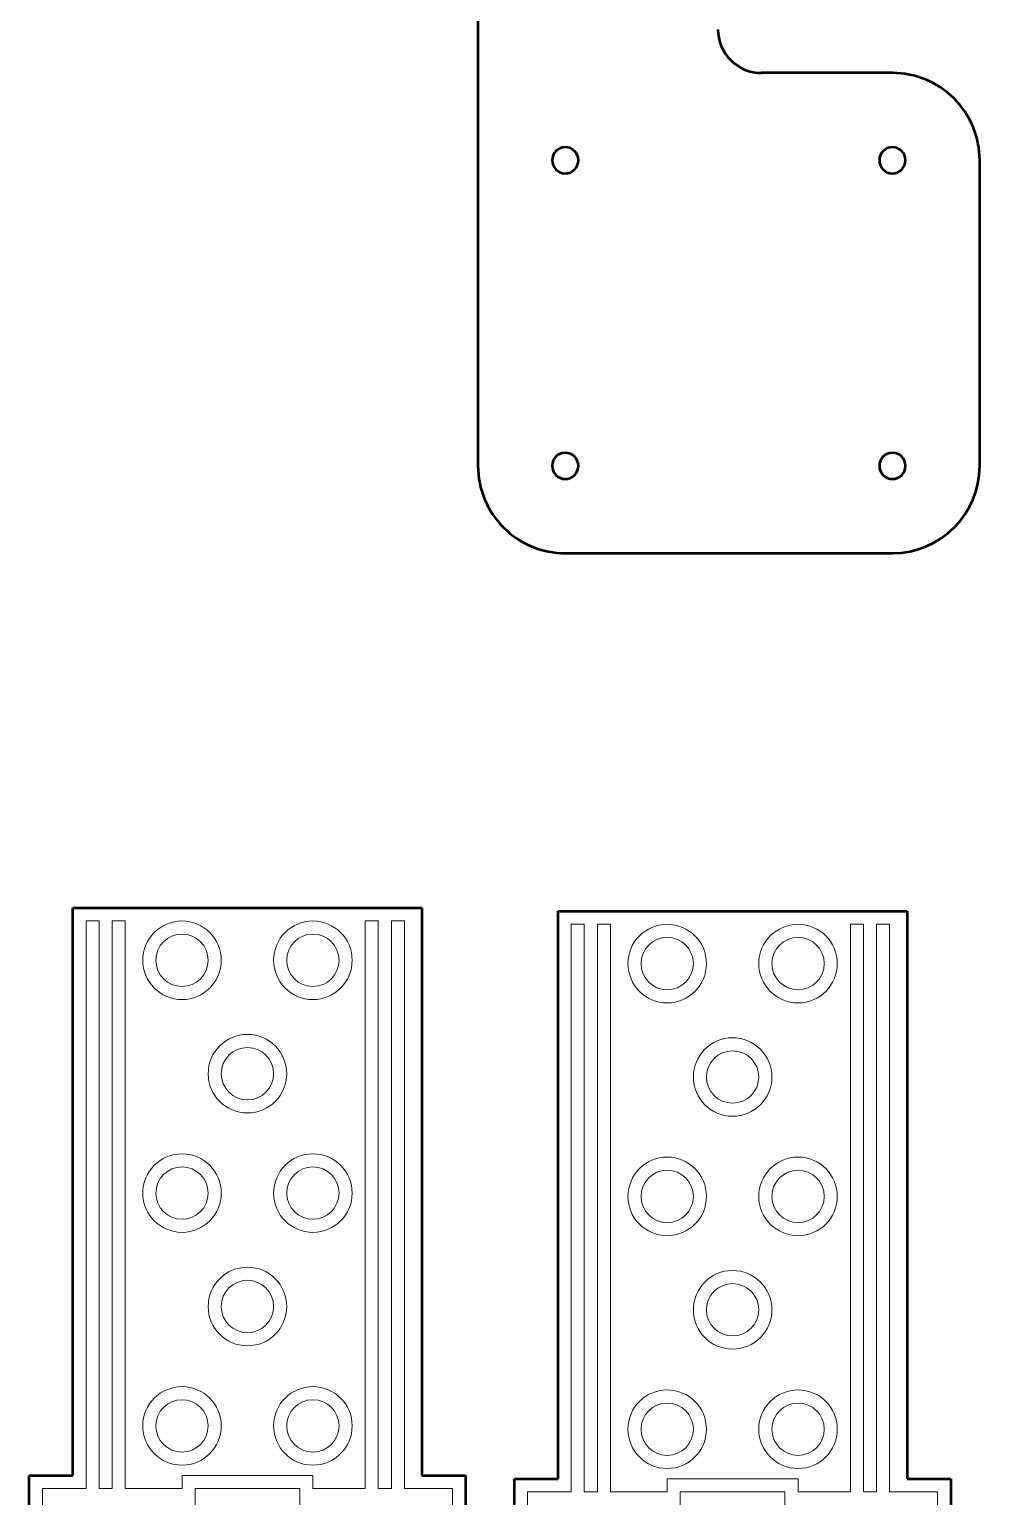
# Model space of a CAD drawing. Header units: millimetres. Extents: x -4457 to 5436, y 521 to 6420.
# Drawn here: x 2042 to 2259.8, y 1270.2 to 1606.3 of the extents above; entities that cross this region are included whole.
import ezdxf

# ---------------------------------------------------------------- set-up
doc = ezdxf.new("R2010")
doc.units = ezdxf.units.MM
doc.header["$MEASUREMENT"] = 0
doc.layers.add('layer 1', color=7, linetype='Continuous')
doc.layers.add('layer 2', color=7, linetype='Continuous')

msp = doc.modelspace()

# ---------------------------------------------------------------- linework, layer by layer
at = {"layer": 'layer 1', "lineweight": 50}
for points in [[(2144.8276, 1834.1387), (2144.8276, 1834.1387), (2144.8276, 1506.332), (2144.8276, 1506.332)], [(2239.8276, 1596.332), (2239.8276, 1596.332), (2209.8276, 1596.332), (2209.8276, 1596.332)], [(2259.8276, 1506.332), (2259.8276, 1506.332), (2259.8276, 1576.332), (2259.8276, 1576.332)], [(2239.8276, 1486.332), (2250.8732, 1486.332), (2259.8275, 1495.2862), (2259.8276, 1506.3318)], [(2164.8276, 1486.332), (2164.8276, 1486.332), (2239.8276, 1486.332), (2239.8276, 1486.332)], [(2051.9773, 1405.059), (2051.9773, 1405.059), (2131.9773, 1405.059), (2131.9773, 1405.059)], [(2051.9773, 1275.059), (2051.9773, 1275.059), (2051.9773, 1405.059), (2051.9773, 1405.059)], [(2131.9773, 1405.059), (2131.9773, 1405.059), (2131.9773, 1275.059), (2131.9773, 1275.059)], [(2163.1939, 1404.2996), (2163.1939, 1404.2996), (2243.1939, 1404.2996), (2243.1939, 1404.2996)], [(2163.1939, 1274.2996), (2163.1939, 1274.2996), (2163.1939, 1404.2996), (2163.1939, 1404.2996)], [(2243.1939, 1404.2996), (2243.1939, 1404.2996), (2243.1939, 1274.2996), (2243.1939, 1274.2996)], [(2041.9773, 1275.059), (2041.9773, 1275.059), (2051.9773, 1275.059), (2051.9773, 1275.059)], [(2041.9773, 1245.059), (2041.9773, 1245.059), (2041.9773, 1275.059), (2041.9773, 1275.059)], [(2131.9773, 1275.059), (2131.9773, 1275.059), (2141.9773, 1275.059), (2141.9773, 1275.059)], [(2141.9773, 1275.059), (2141.9773, 1275.059), (2141.9773, 1245.059), (2141.9773, 1245.059)], [(2153.1939, 1274.2996), (2153.1939, 1274.2996), (2163.1939, 1274.2996), (2163.1939, 1274.2996)], [(2153.1939, 1244.2996), (2153.1939, 1244.2996), (2153.1939, 1274.2996), (2153.1939, 1274.2996)], [(2243.1939, 1274.2996), (2243.1939, 1274.2996), (2253.1939, 1274.2996), (2253.1939, 1274.2996)], [(2253.1939, 1274.2996), (2253.1939, 1274.2996), (2253.1939, 1244.2996), (2253.1939, 1244.2996)]]:
    msp.add_open_spline(points, degree=3, dxfattribs=at)
for points, knots in [([(2199.8276, 1606.332), (2199.8276, 1603.6798), (2200.8812, 1601.1363), (2202.7565, 1599.2609), (2202.7565, 1599.2609), (2204.6319, 1597.3855), (2207.1754, 1596.332), (2209.8276, 1596.332)], [0, 0, 0, 0, 0.33333333, 0.33333333, 0.33333333, 0.33333333, 1, 1, 1, 1]), ([(2259.8276, 1576.332), (2259.8276, 1581.6363), (2257.7204, 1586.7234), (2253.9697, 1590.4741), (2253.9697, 1590.4741), (2250.219, 1594.2248), (2245.1319, 1596.332), (2239.8276, 1596.332)], [0, 0, 0, 0, 0.33333333, 0.33333333, 0.33333333, 0.33333333, 1, 1, 1, 1]), ([(2167.8276, 1576.332), (2167.8276, 1577.9888), (2166.4844, 1579.332), (2164.8276, 1579.332), (2164.8276, 1579.332), (2163.1707, 1579.332), (2161.8276, 1577.9888), (2161.8276, 1576.332), (2161.8276, 1576.332), (2161.8276, 1574.6751), (2163.1707, 1573.332), (2164.8276, 1573.332), (2164.8276, 1573.332), (2166.4844, 1573.3319), (2167.8276, 1574.6751), (2167.8276, 1576.3319)], [0, 0, 0, 0, 0.2, 0.2, 0.2, 0.2, 0.4, 0.4, 0.4, 0.4, 0.6, 0.6, 0.6, 0.6, 1, 1, 1, 1]), ([(2242.8276, 1576.332), (2242.8276, 1577.9888), (2241.4844, 1579.332), (2239.8276, 1579.332), (2239.8276, 1579.332), (2238.1707, 1579.332), (2236.8276, 1577.9888), (2236.8276, 1576.332), (2236.8276, 1576.332), (2236.8276, 1574.6751), (2238.1707, 1573.332), (2239.8276, 1573.332), (2239.8276, 1573.332), (2241.4844, 1573.3319), (2242.8276, 1574.6751), (2242.8276, 1576.3319)], [0, 0, 0, 0, 0.2, 0.2, 0.2, 0.2, 0.4, 0.4, 0.4, 0.4, 0.6, 0.6, 0.6, 0.6, 1, 1, 1, 1]), ([(2167.8276, 1506.332), (2167.8276, 1507.9888), (2166.4844, 1509.332), (2164.8276, 1509.332), (2164.8276, 1509.332), (2163.1707, 1509.332), (2161.8276, 1507.9888), (2161.8276, 1506.332), (2161.8276, 1506.332), (2161.8276, 1504.6751), (2163.1707, 1503.332), (2164.8276, 1503.332), (2164.8276, 1503.332), (2166.4844, 1503.3319), (2167.8276, 1504.6751), (2167.8276, 1506.3319)], [0, 0, 0, 0, 0.2, 0.2, 0.2, 0.2, 0.4, 0.4, 0.4, 0.4, 0.6, 0.6, 0.6, 0.6, 1, 1, 1, 1]), ([(2242.8276, 1506.332), (2242.8276, 1507.9888), (2241.4844, 1509.332), (2239.8276, 1509.332), (2239.8276, 1509.332), (2238.1707, 1509.332), (2236.8276, 1507.9888), (2236.8276, 1506.332), (2236.8276, 1506.332), (2236.8276, 1504.6751), (2238.1707, 1503.332), (2239.8276, 1503.332), (2239.8276, 1503.332), (2241.4844, 1503.3319), (2242.8276, 1504.6751), (2242.8276, 1506.3319)], [0, 0, 0, 0, 0.2, 0.2, 0.2, 0.2, 0.4, 0.4, 0.4, 0.4, 0.6, 0.6, 0.6, 0.6, 1, 1, 1, 1]), ([(2144.8276, 1506.332), (2144.8276, 1501.0276), (2146.9347, 1495.9405), (2150.6854, 1492.1898), (2150.6854, 1492.1898), (2154.4362, 1488.4391), (2159.5233, 1486.332), (2164.8276, 1486.332)], [0, 0, 0, 0, 0.33333333, 0.33333333, 0.33333333, 0.33333333, 1, 1, 1, 1])]:
    msp.add_open_spline(points, degree=3, knots=knots, dxfattribs=at)
at = {"layer": 'layer 2', "color": 240, "lineweight": 9}
for points in [[(2054.9773, 1272.059), (2054.9773, 1272.059), (2054.9773, 1402.059), (2054.9773, 1402.059)], [(2054.9773, 1402.059), (2054.9773, 1402.059), (2057.9773, 1402.059), (2057.9773, 1402.059)], [(2057.9773, 1402.059), (2057.9773, 1402.059), (2057.9773, 1272.059), (2057.9773, 1272.059)], [(2060.9773, 1272.059), (2060.9773, 1272.059), (2060.9773, 1402.059), (2060.9773, 1402.059)], [(2060.9773, 1402.059), (2060.9773, 1402.059), (2063.9773, 1402.059), (2063.9773, 1402.059)], [(2063.9773, 1402.059), (2063.9773, 1402.059), (2063.9773, 1272.059), (2063.9773, 1272.059)], [(2118.9773, 1272.059), (2118.9773, 1272.059), (2118.9773, 1402.059), (2118.9773, 1402.059)], [(2118.9773, 1402.059), (2118.9773, 1402.059), (2121.9773, 1402.059), (2121.9773, 1402.059)], [(2121.9773, 1402.059), (2121.9773, 1402.059), (2121.9773, 1272.059), (2121.9773, 1272.059)], [(2124.9773, 1272.059), (2124.9773, 1272.059), (2124.9773, 1402.059), (2124.9773, 1402.059)], [(2124.9773, 1402.059), (2124.9773, 1402.059), (2127.9773, 1402.059), (2127.9773, 1402.059)], [(2127.9773, 1402.059), (2127.9773, 1402.059), (2127.9773, 1272.059), (2127.9773, 1272.059)], [(2166.1939, 1271.2996), (2166.1939, 1271.2996), (2166.1939, 1401.2996), (2166.1939, 1401.2996)], [(2166.1939, 1401.2996), (2166.1939, 1401.2996), (2169.1939, 1401.2996), (2169.1939, 1401.2996)], [(2169.1939, 1401.2996), (2169.1939, 1401.2996), (2169.1939, 1271.2996), (2169.1939, 1271.2996)], [(2172.1939, 1271.2996), (2172.1939, 1271.2996), (2172.1939, 1401.2996), (2172.1939, 1401.2996)], [(2172.1939, 1401.2996), (2172.1939, 1401.2996), (2175.1939, 1401.2996), (2175.1939, 1401.2996)], [(2175.1939, 1401.2996), (2175.1939, 1401.2996), (2175.1939, 1271.2996), (2175.1939, 1271.2996)], [(2230.1939, 1271.2996), (2230.1939, 1271.2996), (2230.1939, 1401.2996), (2230.1939, 1401.2996)], [(2230.1939, 1401.2996), (2230.1939, 1401.2996), (2233.1939, 1401.2996), (2233.1939, 1401.2996)], [(2233.1939, 1401.2996), (2233.1939, 1401.2996), (2233.1939, 1271.2996), (2233.1939, 1271.2996)], [(2236.1939, 1271.2996), (2236.1939, 1271.2996), (2236.1939, 1401.2996), (2236.1939, 1401.2996)], [(2236.1939, 1401.2996), (2236.1939, 1401.2996), (2239.1939, 1401.2996), (2239.1939, 1401.2996)], [(2239.1939, 1401.2996), (2239.1939, 1401.2996), (2239.1939, 1271.2996), (2239.1939, 1271.2996)], [(2076.9773, 1272.059), (2076.9773, 1272.059), (2076.9773, 1275.059), (2076.9773, 1275.059)], [(2076.9773, 1275.059), (2076.9773, 1275.059), (2106.9773, 1275.059), (2106.9773, 1275.059)], [(2106.9773, 1275.059), (2106.9773, 1275.059), (2106.9773, 1272.059), (2106.9773, 1272.059)], [(2188.1939, 1271.2996), (2188.1939, 1271.2996), (2188.1939, 1274.2996), (2188.1939, 1274.2996)], [(2188.1939, 1274.2996), (2188.1939, 1274.2996), (2218.1939, 1274.2996), (2218.1939, 1274.2996)], [(2218.1939, 1274.2996), (2218.1939, 1274.2996), (2218.1939, 1271.2996), (2218.1939, 1271.2996)], [(2044.9773, 1248.059), (2044.9773, 1248.059), (2044.9773, 1272.059), (2044.9773, 1272.059)], [(2044.9773, 1272.059), (2044.9773, 1272.059), (2054.9773, 1272.059), (2054.9773, 1272.059)], [(2057.9773, 1272.059), (2057.9773, 1272.059), (2060.9773, 1272.059), (2060.9773, 1272.059)], [(2063.9773, 1272.059), (2063.9773, 1272.059), (2076.9773, 1272.059), (2076.9773, 1272.059)], [(2079.9773, 1272.059), (2079.9773, 1272.059), (2079.9773, 1248.059), (2079.9773, 1248.059)], [(2103.9773, 1272.059), (2103.9773, 1272.059), (2079.9773, 1272.059), (2079.9773, 1272.059)], [(2103.9773, 1248.059), (2103.9773, 1248.059), (2103.9773, 1272.059), (2103.9773, 1272.059)], [(2106.9773, 1272.059), (2106.9773, 1272.059), (2118.9773, 1272.059), (2118.9773, 1272.059)], [(2121.9773, 1272.059), (2121.9773, 1272.059), (2124.9773, 1272.059), (2124.9773, 1272.059)], [(2127.9773, 1272.059), (2127.9773, 1272.059), (2138.9773, 1272.059), (2138.9773, 1272.059)], [(2138.9773, 1272.059), (2138.9773, 1272.059), (2138.9773, 1248.059), (2138.9773, 1248.059)], [(2156.1939, 1247.2996), (2156.1939, 1247.2996), (2156.1939, 1271.2996), (2156.1939, 1271.2996)], [(2156.1939, 1271.2996), (2156.1939, 1271.2996), (2166.1939, 1271.2996), (2166.1939, 1271.2996)], [(2169.1939, 1271.2996), (2169.1939, 1271.2996), (2172.1939, 1271.2996), (2172.1939, 1271.2996)], [(2175.1939, 1271.2996), (2175.1939, 1271.2996), (2188.1939, 1271.2996), (2188.1939, 1271.2996)], [(2191.1939, 1271.2996), (2191.1939, 1271.2996), (2191.1939, 1247.2996), (2191.1939, 1247.2996)], [(2215.1939, 1271.2996), (2215.1939, 1271.2996), (2191.1939, 1271.2996), (2191.1939, 1271.2996)], [(2215.1939, 1247.2996), (2215.1939, 1247.2996), (2215.1939, 1271.2996), (2215.1939, 1271.2996)], [(2218.1939, 1271.2996), (2218.1939, 1271.2996), (2230.1939, 1271.2996), (2230.1939, 1271.2996)], [(2233.1939, 1271.2996), (2233.1939, 1271.2996), (2236.1939, 1271.2996), (2236.1939, 1271.2996)], [(2239.1939, 1271.2996), (2239.1939, 1271.2996), (2250.1939, 1271.2996), (2250.1939, 1271.2996)], [(2250.1939, 1271.2996), (2250.1939, 1271.2996), (2250.1939, 1247.2996), (2250.1939, 1247.2996)]]:
    msp.add_open_spline(points, degree=3, dxfattribs=at)
for points in [[(2085.9773, 1393.059), (2085.9773, 1398.0296), (2081.9479, 1402.059), (2076.9773, 1402.059), (2076.9773, 1402.059), (2072.0068, 1402.059), (2067.9773, 1398.0296), (2067.9773, 1393.059), (2067.9773, 1393.059), (2067.9773, 1388.0885), (2072.0067, 1384.059), (2076.9773, 1384.059), (2076.9773, 1384.059), (2081.9478, 1384.059), (2085.9773, 1388.0884), (2085.9773, 1393.059)], [(2115.9773, 1393.059), (2115.9773, 1398.0296), (2111.9479, 1402.059), (2106.9773, 1402.059), (2106.9773, 1402.059), (2102.0068, 1402.059), (2097.9773, 1398.0296), (2097.9773, 1393.059), (2097.9773, 1393.059), (2097.9773, 1388.0885), (2102.0067, 1384.059), (2106.9773, 1384.059), (2106.9773, 1384.059), (2111.9478, 1384.059), (2115.9773, 1388.0884), (2115.9773, 1393.059)], [(2082.9773, 1393.059), (2082.9773, 1396.3727), (2080.291, 1399.059), (2076.9773, 1399.059), (2076.9773, 1399.059), (2073.6636, 1399.059), (2070.9773, 1396.3727), (2070.9773, 1393.059), (2070.9773, 1393.059), (2070.9773, 1389.7453), (2073.6636, 1387.059), (2076.9773, 1387.059), (2076.9773, 1387.059), (2080.291, 1387.059), (2082.9773, 1389.7453), (2082.9773, 1393.059)], [(2112.9773, 1393.059), (2112.9773, 1396.3727), (2110.291, 1399.059), (2106.9773, 1399.059), (2106.9773, 1399.059), (2103.6636, 1399.059), (2100.9773, 1396.3727), (2100.9773, 1393.059), (2100.9773, 1393.059), (2100.9773, 1389.7453), (2103.6636, 1387.059), (2106.9773, 1387.059), (2106.9773, 1387.059), (2110.291, 1387.059), (2112.9773, 1389.7453), (2112.9773, 1393.059)], [(2197.1939, 1392.2996), (2197.1939, 1397.2702), (2193.1644, 1401.2996), (2188.1939, 1401.2996), (2188.1939, 1401.2996), (2183.2233, 1401.2996), (2179.1939, 1397.2702), (2179.1939, 1392.2997), (2179.1939, 1392.2997), (2179.1938, 1387.3291), (2183.2233, 1383.2997), (2188.1938, 1383.2996), (2188.1938, 1383.2996), (2193.1644, 1383.2996), (2197.1938, 1387.329), (2197.1939, 1392.2996)], [(2227.1939, 1392.2996), (2227.1939, 1397.2702), (2223.1644, 1401.2996), (2218.1939, 1401.2996), (2218.1939, 1401.2996), (2213.2233, 1401.2996), (2209.1939, 1397.2702), (2209.1939, 1392.2997), (2209.1939, 1392.2997), (2209.1938, 1387.3291), (2213.2233, 1383.2997), (2218.1938, 1383.2996), (2218.1938, 1383.2996), (2223.1644, 1383.2996), (2227.1938, 1387.329), (2227.1939, 1392.2996)], [(2194.1939, 1392.2996), (2194.1939, 1395.6133), (2191.5076, 1398.2996), (2188.1939, 1398.2996), (2188.1939, 1398.2996), (2184.8802, 1398.2996), (2182.1939, 1395.6134), (2182.1939, 1392.2997), (2182.1939, 1392.2997), (2182.1938, 1388.9859), (2184.8801, 1386.2996), (2188.1938, 1386.2996), (2188.1938, 1386.2996), (2191.5075, 1386.2996), (2194.1938, 1388.9859), (2194.1939, 1392.2996)], [(2224.1939, 1392.2996), (2224.1939, 1395.6133), (2221.5076, 1398.2996), (2218.1939, 1398.2996), (2218.1939, 1398.2996), (2214.8802, 1398.2996), (2212.1939, 1395.6134), (2212.1939, 1392.2997), (2212.1939, 1392.2997), (2212.1938, 1388.9859), (2214.8801, 1386.2996), (2218.1938, 1386.2996), (2218.1938, 1386.2996), (2221.5075, 1386.2996), (2224.1938, 1388.9859), (2224.1939, 1392.2996)], [(2100.9773, 1367.0782), (2100.9773, 1372.0488), (2096.9479, 1376.0782), (2091.9773, 1376.0782), (2091.9773, 1376.0782), (2087.0068, 1376.0783), (2082.9773, 1372.0488), (2082.9773, 1367.0783), (2082.9773, 1367.0783), (2082.9773, 1362.1077), (2087.0067, 1358.0783), (2091.9773, 1358.0782), (2091.9773, 1358.0782), (2096.9478, 1358.0782), (2100.9773, 1362.1076), (2100.9773, 1367.0782)], [(2212.1939, 1366.3189), (2212.1939, 1371.2894), (2208.1644, 1375.3189), (2203.1939, 1375.3189), (2203.1939, 1375.3189), (2198.2233, 1375.3189), (2194.1939, 1371.2895), (2194.1939, 1366.3189), (2194.1939, 1366.3189), (2194.1938, 1361.3483), (2198.2233, 1357.3189), (2203.1938, 1357.3189), (2203.1938, 1357.3189), (2208.1644, 1357.3189), (2212.1938, 1361.3483), (2212.1939, 1366.3188)], [(2097.9773, 1367.0782), (2097.9773, 1370.392), (2095.291, 1373.0782), (2091.9773, 1373.0782), (2091.9773, 1373.0782), (2088.6636, 1373.0783), (2085.9773, 1370.392), (2085.9773, 1367.0783), (2085.9773, 1367.0783), (2085.9773, 1363.7646), (2088.6636, 1361.0783), (2091.9773, 1361.0782), (2091.9773, 1361.0782), (2095.291, 1361.0782), (2097.9773, 1363.7645), (2097.9773, 1367.0782)], [(2209.1939, 1366.3189), (2209.1939, 1369.6326), (2206.5076, 1372.3189), (2203.1939, 1372.3189), (2203.1939, 1372.3189), (2199.8802, 1372.3189), (2197.1939, 1369.6326), (2197.1939, 1366.3189), (2197.1939, 1366.3189), (2197.1938, 1363.0052), (2199.8801, 1360.3189), (2203.1938, 1360.3189), (2203.1938, 1360.3189), (2206.5075, 1360.3189), (2209.1938, 1363.0051), (2209.1939, 1366.3188)], [(2085.9773, 1339.7257), (2085.9773, 1344.6962), (2081.9479, 1348.7257), (2076.9773, 1348.7257), (2076.9773, 1348.7257), (2072.0068, 1348.7257), (2067.9773, 1344.6963), (2067.9773, 1339.7257), (2067.9773, 1339.7257), (2067.9773, 1334.7551), (2072.0067, 1330.7257), (2076.9773, 1330.7257), (2076.9773, 1330.7257), (2081.9478, 1330.7257), (2085.9773, 1334.7551), (2085.9773, 1339.7256)], [(2115.9773, 1339.7257), (2115.9773, 1344.6962), (2111.9479, 1348.7257), (2106.9773, 1348.7257), (2106.9773, 1348.7257), (2102.0068, 1348.7257), (2097.9773, 1344.6963), (2097.9773, 1339.7257), (2097.9773, 1339.7257), (2097.9773, 1334.7551), (2102.0067, 1330.7257), (2106.9773, 1330.7257), (2106.9773, 1330.7257), (2111.9478, 1330.7257), (2115.9773, 1334.7551), (2115.9773, 1339.7256)], [(2082.9773, 1339.7257), (2082.9773, 1343.0394), (2080.291, 1345.7257), (2076.9773, 1345.7257), (2076.9773, 1345.7257), (2073.6636, 1345.7257), (2070.9773, 1343.0394), (2070.9773, 1339.7257), (2070.9773, 1339.7257), (2070.9773, 1336.412), (2073.6636, 1333.7257), (2076.9773, 1333.7257), (2076.9773, 1333.7257), (2080.291, 1333.7257), (2082.9773, 1336.4119), (2082.9773, 1339.7256)], [(2112.9773, 1339.7257), (2112.9773, 1343.0394), (2110.291, 1345.7257), (2106.9773, 1345.7257), (2106.9773, 1345.7257), (2103.6636, 1345.7257), (2100.9773, 1343.0394), (2100.9773, 1339.7257), (2100.9773, 1339.7257), (2100.9773, 1336.412), (2103.6636, 1333.7257), (2106.9773, 1333.7257), (2106.9773, 1333.7257), (2110.291, 1333.7257), (2112.9773, 1336.4119), (2112.9773, 1339.7256)], [(2197.1939, 1338.9663), (2197.1939, 1343.9369), (2193.1644, 1347.9663), (2188.1939, 1347.9663), (2188.1939, 1347.9663), (2183.2233, 1347.9663), (2179.1939, 1343.9369), (2179.1939, 1338.9663), (2179.1939, 1338.9663), (2179.1938, 1333.9958), (2183.2233, 1329.9663), (2188.1938, 1329.9663), (2188.1938, 1329.9663), (2193.1644, 1329.9663), (2197.1938, 1333.9957), (2197.1939, 1338.9663)], [(2194.1939, 1338.9663), (2194.1939, 1342.28), (2191.5076, 1344.9663), (2188.1939, 1344.9663), (2188.1939, 1344.9663), (2184.8802, 1344.9663), (2182.1939, 1342.28), (2182.1939, 1338.9663), (2182.1939, 1338.9663), (2182.1938, 1335.6526), (2184.8801, 1332.9663), (2188.1938, 1332.9663), (2188.1938, 1332.9663), (2191.5075, 1332.9663), (2194.1938, 1335.6526), (2194.1939, 1338.9663)], [(2227.1939, 1338.9663), (2227.1939, 1343.9369), (2223.1644, 1347.9663), (2218.1939, 1347.9663), (2218.1939, 1347.9663), (2213.2233, 1347.9663), (2209.1939, 1343.9369), (2209.1939, 1338.9663), (2209.1939, 1338.9663), (2209.1938, 1333.9958), (2213.2233, 1329.9663), (2218.1938, 1329.9663), (2218.1938, 1329.9663), (2223.1644, 1329.9663), (2227.1938, 1333.9957), (2227.1939, 1338.9663)], [(2224.1939, 1338.9663), (2224.1939, 1342.28), (2221.5076, 1344.9663), (2218.1939, 1344.9663), (2218.1939, 1344.9663), (2214.8802, 1344.9663), (2212.1939, 1342.28), (2212.1939, 1338.9663), (2212.1939, 1338.9663), (2212.1938, 1335.6526), (2214.8801, 1332.9663), (2218.1938, 1332.9663), (2218.1938, 1332.9663), (2221.5075, 1332.9663), (2224.1938, 1335.6526), (2224.1939, 1338.9663)], [(2100.9773, 1313.7449), (2100.9773, 1318.7155), (2096.9479, 1322.7449), (2091.9773, 1322.7449), (2091.9773, 1322.7449), (2087.0068, 1322.7449), (2082.9773, 1318.7155), (2082.9773, 1313.7449), (2082.9773, 1313.7449), (2082.9773, 1308.7744), (2087.0067, 1304.7449), (2091.9773, 1304.7449), (2091.9773, 1304.7449), (2096.9478, 1304.7449), (2100.9773, 1308.7743), (2100.9773, 1313.7449)], [(2212.1939, 1312.9855), (2212.1939, 1317.9561), (2208.1644, 1321.9855), (2203.1939, 1321.9855), (2203.1939, 1321.9855), (2198.2233, 1321.9855), (2194.1939, 1317.9561), (2194.1939, 1312.9856), (2194.1939, 1312.9856), (2194.1938, 1308.015), (2198.2233, 1303.9856), (2203.1938, 1303.9855), (2203.1938, 1303.9855), (2208.1644, 1303.9855), (2212.1938, 1308.0149), (2212.1939, 1312.9855)], [(2097.9773, 1313.7449), (2097.9773, 1317.0586), (2095.291, 1319.7449), (2091.9773, 1319.7449), (2091.9773, 1319.7449), (2088.6636, 1319.7449), (2085.9773, 1317.0586), (2085.9773, 1313.7449), (2085.9773, 1313.7449), (2085.9773, 1310.4312), (2088.6636, 1307.7449), (2091.9773, 1307.7449), (2091.9773, 1307.7449), (2095.291, 1307.7449), (2097.9773, 1310.4312), (2097.9773, 1313.7449)], [(2209.1939, 1312.9855), (2209.1939, 1316.2992), (2206.5076, 1318.9855), (2203.1939, 1318.9855), (2203.1939, 1318.9855), (2199.8802, 1318.9855), (2197.1939, 1316.2993), (2197.1939, 1312.9856), (2197.1939, 1312.9856), (2197.1938, 1309.6719), (2199.8801, 1306.9856), (2203.1938, 1306.9855), (2203.1938, 1306.9855), (2206.5075, 1306.9855), (2209.1938, 1309.6718), (2209.1939, 1312.9855)], [(2085.9773, 1286.3923), (2085.9773, 1291.3629), (2081.9479, 1295.3923), (2076.9773, 1295.3923), (2076.9773, 1295.3923), (2072.0068, 1295.3924), (2067.9773, 1291.3629), (2067.9773, 1286.3924), (2067.9773, 1286.3924), (2067.9773, 1281.4218), (2072.0067, 1277.3924), (2076.9773, 1277.3923), (2076.9773, 1277.3923), (2081.9478, 1277.3923), (2085.9773, 1281.4217), (2085.9773, 1286.3923)], [(2115.9773, 1286.3923), (2115.9773, 1291.3629), (2111.9479, 1295.3923), (2106.9773, 1295.3923), (2106.9773, 1295.3923), (2102.0068, 1295.3924), (2097.9773, 1291.3629), (2097.9773, 1286.3924), (2097.9773, 1286.3924), (2097.9773, 1281.4218), (2102.0067, 1277.3924), (2106.9773, 1277.3923), (2106.9773, 1277.3923), (2111.9478, 1277.3923), (2115.9773, 1281.4217), (2115.9773, 1286.3923)], [(2197.1939, 1285.633), (2197.1939, 1290.6035), (2193.1644, 1294.633), (2188.1939, 1294.633), (2188.1939, 1294.633), (2183.2233, 1294.633), (2179.1939, 1290.6036), (2179.1939, 1285.633), (2179.1939, 1285.633), (2179.1938, 1280.6624), (2183.2233, 1276.633), (2188.1938, 1276.633), (2188.1938, 1276.633), (2193.1644, 1276.633), (2197.1938, 1280.6624), (2197.1939, 1285.6329)], [(2227.1939, 1285.633), (2227.1939, 1290.6035), (2223.1644, 1294.633), (2218.1939, 1294.633), (2218.1939, 1294.633), (2213.2233, 1294.633), (2209.1939, 1290.6036), (2209.1939, 1285.633), (2209.1939, 1285.633), (2209.1938, 1280.6624), (2213.2233, 1276.633), (2218.1938, 1276.633), (2218.1938, 1276.633), (2223.1644, 1276.633), (2227.1938, 1280.6624), (2227.1939, 1285.6329)], [(2082.9773, 1286.3923), (2082.9773, 1289.706), (2080.291, 1292.3923), (2076.9773, 1292.3923), (2076.9773, 1292.3923), (2073.6636, 1292.3923), (2070.9773, 1289.7061), (2070.9773, 1286.3924), (2070.9773, 1286.3924), (2070.9773, 1283.0787), (2073.6636, 1280.3924), (2076.9773, 1280.3923), (2076.9773, 1280.3923), (2080.291, 1280.3923), (2082.9773, 1283.0786), (2082.9773, 1286.3923)], [(2112.9773, 1286.3923), (2112.9773, 1289.706), (2110.291, 1292.3923), (2106.9773, 1292.3923), (2106.9773, 1292.3923), (2103.6636, 1292.3923), (2100.9773, 1289.7061), (2100.9773, 1286.3924), (2100.9773, 1286.3924), (2100.9773, 1283.0787), (2103.6636, 1280.3924), (2106.9773, 1280.3923), (2106.9773, 1280.3923), (2110.291, 1280.3923), (2112.9773, 1283.0786), (2112.9773, 1286.3923)], [(2194.1939, 1285.633), (2194.1939, 1288.9467), (2191.5076, 1291.633), (2188.1939, 1291.633), (2188.1939, 1291.633), (2184.8802, 1291.633), (2182.1939, 1288.9467), (2182.1939, 1285.633), (2182.1939, 1285.633), (2182.1938, 1282.3193), (2184.8801, 1279.633), (2188.1938, 1279.633), (2188.1938, 1279.633), (2191.5075, 1279.633), (2194.1938, 1282.3192), (2194.1939, 1285.6329)], [(2224.1939, 1285.633), (2224.1939, 1288.9467), (2221.5076, 1291.633), (2218.1939, 1291.633), (2218.1939, 1291.633), (2214.8802, 1291.633), (2212.1939, 1288.9467), (2212.1939, 1285.633), (2212.1939, 1285.633), (2212.1938, 1282.3193), (2214.8801, 1279.633), (2218.1938, 1279.633), (2218.1938, 1279.633), (2221.5075, 1279.633), (2224.1938, 1282.3192), (2224.1939, 1285.6329)]]:
    msp.add_open_spline(points, degree=3, knots=[0, 0, 0, 0, 0.2, 0.2, 0.2, 0.2, 0.4, 0.4, 0.4, 0.4, 0.6, 0.6, 0.6, 0.6, 1, 1, 1, 1], dxfattribs=at)

doc.saveas('drawing.dxf')
